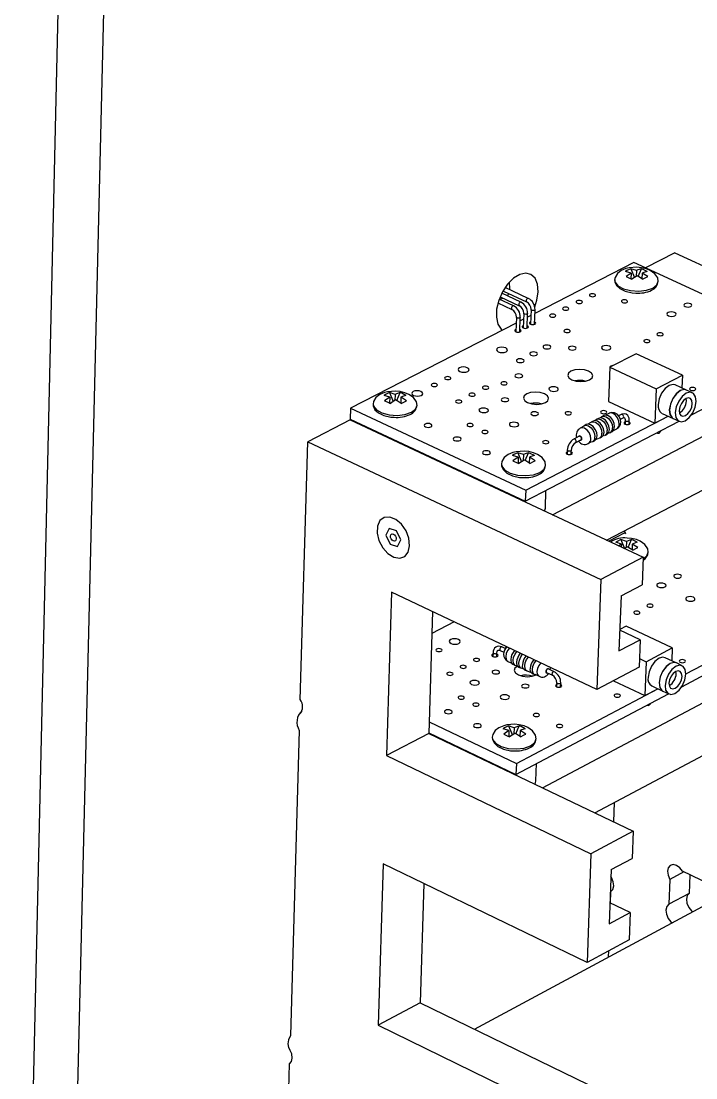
# Model space of a CAD drawing. Extents: x 0 to 151, y 0 to 220.
# Drawn here: x 122.56 to 136.96, y 152.34 to 174.89 of the extents above; entities that cross this region are included whole.
import ezdxf

# ---------------------------------------------------------------- set-up
doc = ezdxf.new("R2010")
doc.units = 0
doc.layers.get('0').update_dxf_attribs({"linetype": 'CONTINUOUS'})

msp = doc.modelspace()

# ---------------------------------------------------------------- linework, layer by layer
at = {"color": 7, "linetype": 'CONTINUOUS'}
for p, q in [((123.917, 199.659), (121.716, 104.731)), ((124.892, 198.783), (122.628, 105.287)), ((136.514, 169.941), (135.887, 169.619)), ((136.514, 169.941), (142.759, 167.077)), ((135.638, 169.733), (133.525, 168.649)), ((135.692, 169.565), (135.57, 169.603)), ((135.57, 169.603), (135.65, 169.414)), ((139.373, 168.017), (135.638, 169.733)), ((135.692, 169.565), (135.687, 169.439)), ((135.728, 169.438), (135.799, 169.603)), ((135.581, 169.508), (135.459, 169.546)), ((135.581, 169.508), (135.472, 169.435)), ((135.581, 169.508), (135.576, 169.387)), ((135.705, 169.451), (135.596, 169.377)), ((135.816, 169.508), (135.811, 169.386)), ((132.854, 169.124), (133.349, 168.895)), ((133.384, 168.971), (132.889, 169.2)), ((133.071, 168.81), (132.762, 168.953)), ((132.782, 169.005), (133.193, 168.815)), ((132.844, 168.976), (132.782, 168.944)), ((133.228, 168.891), (132.818, 169.08)), ((132.942, 169.026), (132.938, 169.024)), ((132.959, 169.076), (132.942, 169.026)), ((133.229, 168.89), (133.228, 168.891)), ((133.385, 168.97), (133.384, 168.971)), ((132.736, 168.873), (133.036, 168.735)), ((133.072, 168.81), (133.071, 168.81)), ((133.444, 168.731), (133.433, 168.418)), ((133.517, 168.415), (133.528, 168.729)), ((133.127, 168.444), (129.591, 166.63)), ((133.131, 168.571), (133.12, 168.257)), ((133.204, 168.255), (133.214, 168.568)), ((133.283, 168.525), (133.212, 168.488)), ((133.288, 168.651), (133.277, 168.338)), ((133.36, 168.335), (133.371, 168.648)), ((133.44, 168.605), (133.368, 168.568)), ((133.432, 168.601), (133.44, 168.615)), ((133.52, 168.465), (133.519, 168.466)), ((133.208, 168.304), (133.206, 168.305)), ((133.364, 168.385), (133.362, 168.385)), ((135.685, 167.789), (135.125, 167.5)), ((136.674, 167.332), (135.685, 167.789)), ((136.871, 166.488), (139.363, 167.784)), ((135.125, 167.5), (135.098, 166.769)), ((135.125, 167.5), (136.114, 167.042)), ((136.114, 167.042), (136.674, 167.332)), ((136.674, 167.332), (136.663, 167.06)), ((133.9, 164.354), (139.339, 167.187)), ((136.76, 167.015), (136.522, 167.126)), ((130.428, 166.862), (130.306, 166.901)), ((130.428, 166.862), (130.317, 166.787)), ((130.541, 166.92), (130.419, 166.959)), ((130.419, 166.959), (130.499, 166.768)), ((130.428, 166.862), (130.424, 166.738)), ((130.541, 166.92), (130.537, 166.793)), ((130.577, 166.79), (130.65, 166.959)), ((130.665, 166.862), (130.661, 166.737)), ((136.114, 167.042), (136.087, 166.31)), ((136.887, 166.957), (136.761, 167.015)), ((129.591, 166.63), (129.584, 166.396)), ((129.591, 166.63), (133.329, 164.878)), ((130.552, 166.804), (130.441, 166.729)), ((135.098, 166.769), (136.087, 166.31)), ((136.76, 166.783), (136.755, 166.836)), ((133.329, 164.878), (136.368, 166.456)), ((134.881, 166.411), (134.836, 166.388)), ((134.947, 166.436), (134.918, 166.421)), ((134.994, 166.469), (134.949, 166.446)), ((135.102, 166.516), (135.031, 166.479)), ((135.369, 166.494), (135.31, 166.463)), ((135.351, 166.39), (135.408, 166.419)), ((136.087, 166.31), (136.368, 166.456)), ((136.238, 166.517), (136.476, 166.406)), ((136.478, 166.406), (136.603, 166.348)), ((129.583, 166.379), (128.677, 165.913)), ((129.583, 166.379), (135.836, 163.446)), ((129.584, 166.396), (133.321, 164.643)), ((130.03, 166.187), (130.029, 166.17)), ((133.321, 164.643), (136.601, 166.348)), ((134.573, 166.242), (134.495, 166.201)), ((134.62, 166.276), (134.575, 166.253)), ((134.722, 166.319), (134.657, 166.285)), ((134.769, 166.353), (134.724, 166.33)), ((134.835, 166.377), (134.806, 166.363)), ((135.057, 163.812), (139.734, 166.256)), ((135.201, 166.151), (135.272, 166.188)), ((135.454, 166.37), (135.451, 166.286)), ((135.454, 166.37), (135.454, 166.369)), ((135.535, 166.283), (135.538, 166.367)), ((135.538, 166.333), (135.537, 166.334)), ((134.471, 166.028), (134.358, 165.969)), ((134.397, 165.895), (134.509, 165.953)), ((134.828, 165.957), (134.893, 165.991)), ((134.902, 165.987), (134.947, 166.01)), ((134.976, 166.035), (135.005, 166.05)), ((135.015, 166.045), (135.06, 166.068)), ((135.089, 166.093), (135.117, 166.108)), ((135.127, 166.103), (135.172, 166.127)), ((136.128, 166.102), (136.145, 166.094)), ((128.517, 160.408), (128.677, 165.913)), ((128.677, 165.913), (134.931, 162.972)), ((130.989, 165.72), (130.996, 165.734)), ((134.218, 165.729), (134.215, 165.645)), ((134.299, 165.642), (134.302, 165.726)), ((134.665, 165.873), (134.744, 165.914)), ((134.754, 165.909), (134.799, 165.933)), ((133.169, 165.579), (133.046, 165.619)), ((133.169, 165.579), (133.058, 165.505)), ((133.282, 165.638), (133.159, 165.678)), ((133.159, 165.678), (133.241, 165.485)), ((133.169, 165.579), (133.165, 165.455)), ((133.294, 165.521), (133.183, 165.446)), ((133.282, 165.638), (133.278, 165.51)), ((133.318, 165.508), (133.392, 165.678)), ((133.407, 165.579), (133.403, 165.455)), ((134.302, 165.692), (134.301, 165.693)), ((132.768, 164.903), (132.767, 164.886)), ((133.329, 164.878), (133.321, 164.643)), ((133.749, 164.496), (133.762, 164.872)), ((130.413, 164.06), (130.347, 163.917)), ((130.57, 164.011), (130.413, 164.06)), ((130.662, 163.818), (130.57, 164.011)), ((135.428, 163.961), (135.102, 163.791)), ((135.465, 163.944), (135.428, 163.961)), ((135.465, 163.944), (135.438, 164.01)), ((130.347, 163.917), (130.438, 163.725)), ((130.438, 163.725), (130.596, 163.675)), ((130.596, 163.675), (130.662, 163.818)), ((135.371, 163.727), (135.25, 163.766)), ((135.371, 163.727), (135.316, 163.69)), ((135.481, 163.785), (135.36, 163.824)), ((135.36, 163.824), (135.441, 163.633)), ((135.371, 163.727), (135.368, 163.666)), ((135.481, 163.785), (135.476, 163.657)), ((135.516, 163.657), (135.588, 163.824)), ((135.604, 163.727), (135.6, 163.605)), ((135.494, 163.669), (135.432, 163.627)), ((135.836, 163.446), (134.931, 162.972)), ((135.836, 163.446), (135.815, 162.859)), ((134.931, 162.972), (134.847, 160.626)), ((135.363, 162.621), (135.815, 162.859)), ((130.468, 162.701), (130.359, 159.214)), ((134.847, 160.626), (130.468, 162.701)), ((135.363, 162.621), (135.32, 161.45)), ((131.343, 162.286), (131.26, 159.688)), ((136.748, 160.958), (139.138, 162.223)), ((131.805, 162.067), (131.328, 161.818)), ((135.472, 161.974), (135.336, 161.903)), ((135.771, 161.688), (135.336, 161.893)), ((136.455, 161.511), (135.472, 161.974)), ((136.66, 160.685), (139.129, 161.993)), ((135.32, 161.45), (135.771, 161.688)), ((135.771, 161.688), (135.75, 161.103)), ((132.784, 161.458), (132.866, 161.419)), ((132.902, 161.494), (132.82, 161.533)), ((135.898, 161.217), (136.455, 161.511)), ((136.455, 161.511), (136.445, 161.239)), ((132.632, 161.411), (132.629, 161.328)), ((132.712, 161.325), (132.715, 161.408)), ((132.716, 161.376), (132.714, 161.376)), ((132.715, 161.408), (132.715, 161.408)), ((132.946, 161.225), (133.032, 161.184)), ((133.685, 158.528), (139.108, 161.405)), ((135.757, 161.284), (135.898, 161.217)), ((135.898, 161.217), (135.871, 160.494)), ((136.543, 161.192), (136.306, 161.304)), ((133.057, 161.163), (133.106, 161.139)), ((133.116, 161.144), (133.155, 161.125)), ((133.181, 161.104), (133.23, 161.08)), ((133.24, 161.085), (133.279, 161.066)), ((133.304, 161.045), (133.354, 161.022)), ((133.364, 161.026), (133.443, 160.989)), ((133.934, 161.005), (133.81, 161.063)), ((133.851, 161.044), (133.86, 161.086)), ((133.934, 161.005), (133.932, 161.005)), ((135.75, 161.103), (134.847, 160.626)), ((136.54, 160.964), (136.536, 161.013)), ((136.669, 161.133), (136.544, 161.192)), ((133.468, 160.967), (133.518, 160.944)), ((133.527, 160.949), (133.614, 160.907)), ((133.774, 160.988), (133.898, 160.929)), ((133.993, 160.765), (133.99, 160.682)), ((134.077, 160.764), (134.077, 160.762)), ((135.2, 160.812), (135.871, 160.494)), ((133.13, 159.044), (136.148, 160.641)), ((134.074, 160.679), (134.077, 160.762)), ((134.078, 160.73), (134.076, 160.731)), ((135.871, 160.494), (136.148, 160.641)), ((136.02, 160.701), (136.257, 160.589)), ((136.258, 160.589), (136.382, 160.53)), ((133.122, 158.812), (136.374, 160.534)), ((134.807, 157.992), (139.059, 160.256)), ((135.918, 160.292), (135.93, 160.287)), ((131.268, 159.933), (133.13, 159.044)), ((128.498, 159.753), (128.308, 153.241)), ((131.26, 159.688), (130.359, 159.214)), ((131.26, 159.702), (133.122, 158.812)), ((131.26, 159.688), (135.621, 157.603)), ((132.971, 159.748), (132.849, 159.789)), ((132.971, 159.748), (132.861, 159.673)), ((133.084, 159.808), (132.962, 159.848)), ((132.962, 159.848), (133.044, 159.654)), ((132.971, 159.748), (132.967, 159.623)), ((133.096, 159.689), (132.985, 159.614)), ((133.084, 159.808), (133.079, 159.678)), ((133.118, 159.677), (133.193, 159.848)), ((133.208, 159.748), (133.204, 159.622)), ((130.359, 159.214), (134.721, 157.122)), ((132.572, 159.075), (132.572, 159.06)), ((133.13, 159.044), (133.122, 158.812)), ((133.547, 158.678), (133.56, 159.044)), ((135.219, 158.211), (135.204, 157.802)), ((135.621, 157.603), (134.721, 157.122)), ((135.621, 157.603), (135.6, 157.022)), ((134.721, 157.122), (134.638, 154.803)), ((135.15, 156.782), (135.6, 157.022)), ((130.287, 156.905), (130.18, 153.462)), ((134.638, 154.803), (130.287, 156.905)), ((135.15, 156.782), (135.108, 155.623)), ((136.704, 156.734), (136.403, 156.573)), ((141.353, 154.509), (136.674, 156.748)), ((131.157, 156.484), (131.076, 153.942)), ((135.144, 156.627), (135.16, 156.611)), ((136.403, 156.573), (136.383, 156.042)), ((136.835, 156.672), (136.82, 156.276)), ((132.236, 153.377), (137.642, 156.285)), ((135.14, 156.064), (135.149, 156.312)), ((136.82, 156.276), (136.383, 156.042)), ((135.557, 155.864), (135.124, 156.072)), ((135.108, 155.623), (135.557, 155.864)), ((135.557, 155.864), (135.536, 155.286)), ((135.536, 155.286), (134.638, 154.803)), ((135.099, 154.917), (135.104, 155.054)), ((131.076, 153.942), (130.18, 153.462)), ((131.076, 153.942), (135.408, 151.832)), ((130.18, 153.462), (134.514, 151.346)), ((127.836, 137.024), (128.29, 152.635))]:
    msp.add_line(p, q, dxfattribs=at)
for points in [[(135.703, 169.634), (135.537, 169.622), (135.468, 169.605), (135.368, 169.563), (135.286, 169.501), (135.236, 169.419), (135.227, 169.366)], [(135.57, 169.603), (135.489, 169.564), (135.459, 169.546)], [(135.799, 169.603), (135.724, 169.579), (135.692, 169.565)], [(136.158, 169.333), (136.146, 169.408), (136.087, 169.496), (135.988, 169.565), (135.905, 169.6), (135.804, 169.624), (135.703, 169.634)], [(135.923, 169.546), (135.835, 169.59), (135.799, 169.603)], [(133.595, 169.111), (133.581, 169.272), (133.529, 169.399), (133.442, 169.48), (133.33, 169.508), (133.201, 169.48), (133.068, 169.399), (132.941, 169.272), (132.833, 169.11), (132.753, 168.928), (132.708, 168.741), (132.703, 168.568), (132.736, 168.422), (132.807, 168.317), (132.835, 168.294)], [(135.227, 169.367), (135.235, 169.319), (135.298, 169.24), (135.415, 169.176), (135.569, 169.136), (135.74, 169.124), (135.904, 169.143), (136.04, 169.19)], [(135.232, 169.365), (135.23, 169.327), (135.266, 169.246), (135.339, 169.178), (135.454, 169.122), (135.6, 169.089), (135.676, 169.085)], [(135.472, 169.435), (135.56, 169.395), (135.596, 169.377)], [(135.825, 169.377), (135.741, 169.432), (135.705, 169.451)], [(135.923, 169.546), (135.848, 169.522), (135.816, 169.508)], [(135.936, 169.435), (135.852, 169.489), (135.816, 169.508)], [(135.825, 169.377), (135.906, 169.42), (135.936, 169.435)], [(136.04, 169.19), (136.129, 169.259), (136.158, 169.337)], [(132.976, 169.309), (132.981, 169.182), (132.978, 169.159)], [(133.526, 168.792), (133.569, 168.929), (133.595, 169.111)], [(134.516, 168.916), (134.493, 168.923), (134.468, 168.925), (134.443, 168.923), (134.422, 168.916), (134.409, 168.905), (134.405, 168.893), (134.411, 168.881), (134.427, 168.87), (134.449, 168.863), (134.475, 168.861), (134.5, 168.863), (134.521, 168.87), (134.534, 168.881), (134.538, 168.893), (134.531, 168.905), (134.516, 168.916)], [(134.798, 169.061), (134.776, 169.068), (134.75, 169.07), (134.725, 169.068), (134.705, 169.061), (134.691, 169.05), (134.688, 169.038), (134.694, 169.026), (134.71, 169.015), (134.732, 169.008), (134.758, 169.006), (134.783, 169.008), (134.803, 169.015), (134.817, 169.026), (134.82, 169.038), (134.814, 169.05), (134.798, 169.061)], [(135.482, 168.929), (135.46, 168.936), (135.434, 168.938), (135.409, 168.936), (135.389, 168.929), (135.375, 168.918), (135.372, 168.906), (135.378, 168.894), (135.394, 168.883), (135.416, 168.876), (135.442, 168.874), (135.467, 168.876), (135.488, 168.883), (135.501, 168.894), (135.504, 168.906), (135.498, 168.918), (135.482, 168.929)], [(134.227, 168.773), (134.204, 168.78), (134.179, 168.783), (134.154, 168.78), (134.133, 168.773), (134.12, 168.763), (134.116, 168.75), (134.122, 168.738), (134.138, 168.727), (134.16, 168.72), (134.186, 168.718), (134.211, 168.72), (134.232, 168.727), (134.245, 168.738), (134.249, 168.75), (134.242, 168.763), (134.227, 168.773)], [(136.507, 168.669), (136.473, 168.679), (136.434, 168.683), (136.397, 168.679), (136.366, 168.669), (136.346, 168.653), (136.34, 168.634), (136.35, 168.616), (136.374, 168.6), (136.407, 168.589), (136.446, 168.586), (136.484, 168.589), (136.515, 168.6), (136.534, 168.616), (136.54, 168.634), (136.53, 168.653), (136.507, 168.669)], [(136.844, 168.855), (136.816, 168.863), (136.784, 168.866), (136.752, 168.863), (136.726, 168.855), (136.71, 168.841), (136.705, 168.826), (136.713, 168.81), (136.733, 168.797), (136.761, 168.788), (136.793, 168.785), (136.825, 168.788), (136.851, 168.797), (136.867, 168.81), (136.872, 168.826), (136.864, 168.841), (136.844, 168.855)], [(133.435, 168.469), (133.427, 168.465), (133.413, 168.454), (133.409, 168.442), (133.416, 168.43), (133.431, 168.419), (133.454, 168.412), (133.479, 168.41), (133.505, 168.412), (133.525, 168.419), (133.539, 168.43), (133.542, 168.442), (133.536, 168.454), (133.52, 168.465)], [(133.949, 168.625), (133.927, 168.632), (133.901, 168.634), (133.876, 168.632), (133.855, 168.625), (133.842, 168.614), (133.838, 168.602), (133.845, 168.59), (133.86, 168.579), (133.883, 168.572), (133.908, 168.57), (133.934, 168.572), (133.954, 168.579), (133.968, 168.59), (133.971, 168.602), (133.965, 168.614), (133.949, 168.625)], [(133.122, 168.308), (133.114, 168.304), (133.1, 168.294), (133.097, 168.281), (133.103, 168.269), (133.118, 168.258), (133.141, 168.251), (133.166, 168.249), (133.192, 168.251), (133.212, 168.258), (133.226, 168.269), (133.229, 168.281), (133.223, 168.294), (133.208, 168.304)], [(133.279, 168.388), (133.27, 168.385), (133.257, 168.374), (133.253, 168.362), (133.259, 168.349), (133.275, 168.339), (133.297, 168.332), (133.323, 168.329), (133.348, 168.332), (133.369, 168.339), (133.382, 168.349), (133.386, 168.362), (133.38, 168.374), (133.364, 168.385)], [(134.257, 168.298), (134.235, 168.306), (134.209, 168.308), (134.184, 168.306), (134.163, 168.298), (134.15, 168.288), (134.146, 168.276), (134.152, 168.263), (134.168, 168.253), (134.19, 168.246), (134.216, 168.243), (134.241, 168.246), (134.262, 168.253), (134.275, 168.263), (134.279, 168.276), (134.273, 168.288), (134.257, 168.298)], [(136.242, 168.228), (136.219, 168.235), (136.194, 168.237), (136.168, 168.235), (136.148, 168.228), (136.134, 168.217), (136.131, 168.205), (136.137, 168.193), (136.153, 168.182), (136.175, 168.175), (136.201, 168.173), (136.226, 168.175), (136.247, 168.182), (136.26, 168.193), (136.264, 168.205), (136.257, 168.217), (136.242, 168.228)], [(135.959, 168.082), (135.937, 168.089), (135.911, 168.091), (135.886, 168.089), (135.865, 168.082), (135.852, 168.071), (135.848, 168.059), (135.854, 168.047), (135.87, 168.036), (135.892, 168.029), (135.918, 168.027), (135.943, 168.029), (135.964, 168.036), (135.977, 168.047), (135.981, 168.059), (135.975, 168.071), (135.959, 168.082)], [(132.902, 167.912), (132.862, 167.925), (132.817, 167.929), (132.773, 167.925), (132.736, 167.912), (132.713, 167.894), (132.706, 167.872), (132.717, 167.85), (132.745, 167.831), (132.784, 167.819), (132.829, 167.815), (132.873, 167.819), (132.91, 167.831), (132.934, 167.85), (132.94, 167.872), (132.929, 167.894), (132.902, 167.912)], [(133.554, 167.815), (133.526, 167.824), (133.494, 167.827), (133.462, 167.824), (133.436, 167.815), (133.419, 167.802), (133.415, 167.787), (133.423, 167.771), (133.442, 167.758), (133.47, 167.749), (133.502, 167.746), (133.534, 167.749), (133.56, 167.758), (133.577, 167.771), (133.582, 167.787), (133.574, 167.802), (133.554, 167.815)], [(133.838, 167.962), (133.81, 167.97), (133.778, 167.974), (133.746, 167.97), (133.72, 167.962), (133.704, 167.948), (133.699, 167.933), (133.707, 167.917), (133.726, 167.904), (133.754, 167.895), (133.787, 167.892), (133.818, 167.895), (133.844, 167.904), (133.861, 167.917), (133.866, 167.933), (133.858, 167.948), (133.838, 167.962)], [(134.379, 167.936), (134.351, 167.945), (134.319, 167.948), (134.287, 167.945), (134.261, 167.936), (134.244, 167.923), (134.24, 167.908), (134.248, 167.892), (134.267, 167.879), (134.295, 167.87), (134.328, 167.867), (134.359, 167.87), (134.385, 167.879), (134.402, 167.892), (134.407, 167.908), (134.399, 167.923), (134.379, 167.936)], [(135.115, 167.951), (135.081, 167.961), (135.043, 167.965), (135.005, 167.961), (134.973, 167.951), (134.953, 167.935), (134.948, 167.916), (134.958, 167.897), (134.981, 167.882), (135.015, 167.871), (135.053, 167.867), (135.091, 167.871), (135.123, 167.882), (135.142, 167.897), (135.148, 167.916), (135.138, 167.935), (135.115, 167.951)], [(133.27, 167.669), (133.242, 167.678), (133.209, 167.681), (133.178, 167.678), (133.151, 167.669), (133.135, 167.656), (133.13, 167.64), (133.138, 167.624), (133.157, 167.611), (133.185, 167.602), (133.218, 167.599), (133.249, 167.602), (133.276, 167.611), (133.292, 167.624), (133.297, 167.64), (133.289, 167.656), (133.27, 167.669)], [(135.195, 167.536), (135.191, 167.537), (135.165, 167.534), (135.145, 167.527), (135.131, 167.516), (135.128, 167.504), (135.128, 167.502)], [(132.083, 167.491), (132.043, 167.504), (131.998, 167.508), (131.954, 167.504), (131.917, 167.491), (131.893, 167.473), (131.887, 167.451), (131.898, 167.429), (131.925, 167.41), (131.964, 167.398), (132.01, 167.394), (132.054, 167.398), (132.091, 167.41), (132.114, 167.429), (132.121, 167.451), (132.11, 167.473), (132.083, 167.491)], [(133.237, 167.348), (133.209, 167.357), (133.177, 167.36), (133.145, 167.357), (133.119, 167.348), (133.102, 167.335), (133.097, 167.319), (133.105, 167.303), (133.125, 167.29), (133.153, 167.281), (133.185, 167.278), (133.217, 167.281), (133.243, 167.29), (133.26, 167.303), (133.265, 167.319), (133.257, 167.335), (133.237, 167.348)], [(134.672, 167.417), (134.582, 167.446), (134.479, 167.456), (134.377, 167.446), (134.294, 167.417), (134.24, 167.375), (134.225, 167.325), (134.251, 167.275), (134.314, 167.232), (134.404, 167.204), (134.507, 167.194), (134.608, 167.204), (134.692, 167.232), (134.746, 167.275), (134.76, 167.325), (134.735, 167.375), (134.672, 167.417)], [(131.424, 167.146), (131.402, 167.153), (131.376, 167.155), (131.351, 167.153), (131.33, 167.146), (131.317, 167.135), (131.313, 167.123), (131.319, 167.11), (131.335, 167.099), (131.357, 167.092), (131.383, 167.09), (131.408, 167.092), (131.429, 167.099), (131.442, 167.11), (131.446, 167.123), (131.44, 167.135), (131.424, 167.146)], [(131.71, 167.293), (131.688, 167.3), (131.662, 167.302), (131.637, 167.3), (131.616, 167.293), (131.603, 167.282), (131.599, 167.269), (131.605, 167.257), (131.62, 167.246), (131.643, 167.239), (131.669, 167.237), (131.694, 167.239), (131.715, 167.246), (131.728, 167.257), (131.732, 167.269), (131.726, 167.282), (131.71, 167.293)], [(132.517, 167.087), (132.494, 167.094), (132.468, 167.096), (132.443, 167.094), (132.422, 167.087), (132.408, 167.076), (132.405, 167.063), (132.411, 167.051), (132.427, 167.04), (132.449, 167.033), (132.475, 167.031), (132.5, 167.033), (132.521, 167.04), (132.535, 167.051), (132.539, 167.063), (132.532, 167.076), (132.517, 167.087)], [(132.911, 167.18), (132.889, 167.187), (132.863, 167.19), (132.838, 167.187), (132.817, 167.18), (132.803, 167.17), (132.799, 167.157), (132.806, 167.145), (132.821, 167.134), (132.844, 167.127), (132.87, 167.124), (132.895, 167.127), (132.916, 167.134), (132.93, 167.145), (132.933, 167.157), (132.927, 167.17), (132.911, 167.18)], [(133.992, 167.069), (133.959, 167.08), (133.92, 167.083), (133.882, 167.08), (133.85, 167.069), (133.83, 167.053), (133.825, 167.034), (133.834, 167.016), (133.858, 167), (133.891, 166.989), (133.93, 166.985), (133.968, 166.989), (134, 167), (134.02, 167.016), (134.025, 167.034), (134.016, 167.053), (133.992, 167.069)], [(136.522, 167.126), (136.476, 167.136), (136.391, 167.114), (136.305, 167.047), (136.23, 166.946), (136.177, 166.826), (136.156, 166.705)], [(130.55, 166.991), (130.383, 166.978), (130.314, 166.961), (130.213, 166.918), (130.131, 166.854), (130.081, 166.771), (130.071, 166.716)], [(130.419, 166.959), (130.336, 166.919), (130.306, 166.901)], [(130.65, 166.959), (130.573, 166.934), (130.541, 166.92)], [(131.011, 166.688), (130.998, 166.764), (130.937, 166.854), (130.837, 166.923), (130.753, 166.957), (130.651, 166.982), (130.55, 166.991)], [(130.774, 166.901), (130.686, 166.945), (130.65, 166.959)], [(130.774, 166.901), (130.698, 166.876), (130.665, 166.862)], [(130.785, 166.787), (130.701, 166.842), (130.665, 166.862)], [(131.093, 166.983), (131.053, 166.995), (131.008, 166.999), (130.963, 166.995), (130.927, 166.983), (130.903, 166.964), (130.896, 166.942), (130.907, 166.92), (130.934, 166.901), (130.974, 166.889), (131.019, 166.884), (131.064, 166.889), (131.101, 166.901), (131.124, 166.92), (131.131, 166.942), (131.12, 166.964), (131.093, 166.983)], [(132.231, 166.939), (132.208, 166.947), (132.183, 166.949), (132.157, 166.947), (132.136, 166.939), (132.123, 166.929), (132.119, 166.916), (132.125, 166.904), (132.141, 166.893), (132.163, 166.886), (132.189, 166.884), (132.215, 166.886), (132.236, 166.893), (132.249, 166.904), (132.253, 166.916), (132.247, 166.929), (132.231, 166.939)], [(133.73, 166.931), (133.64, 166.96), (133.536, 166.97), (133.435, 166.96), (133.351, 166.931), (133.297, 166.889), (133.282, 166.839), (133.308, 166.788), (133.371, 166.746), (133.461, 166.717), (133.564, 166.707), (133.666, 166.717), (133.75, 166.746), (133.803, 166.788), (133.818, 166.839), (133.793, 166.889), (133.73, 166.931)], [(136.76, 167.015), (136.714, 167.026), (136.629, 167.003), (136.543, 166.937), (136.468, 166.836), (136.416, 166.715), (136.394, 166.594), (136.407, 166.491), (136.452, 166.422), (136.476, 166.406)], [(136.761, 167.015), (136.715, 167.025), (136.631, 167.003), (136.544, 166.936), (136.469, 166.835), (136.417, 166.715), (136.396, 166.594), (136.409, 166.491), (136.454, 166.421), (136.478, 166.406)], [(136.969, 166.768), (136.956, 166.871), (136.911, 166.941), (136.841, 166.967), (136.756, 166.945), (136.67, 166.878), (136.594, 166.777), (136.542, 166.657), (136.521, 166.536), (136.534, 166.432), (136.579, 166.363), (136.649, 166.337), (136.734, 166.359), (136.821, 166.426), (136.896, 166.527), (136.948, 166.647), (136.969, 166.768)], [(136.936, 167.059), (136.914, 167.066), (136.888, 167.068), (136.863, 167.066), (136.842, 167.059), (136.829, 167.048), (136.825, 167.036), (136.832, 167.023), (136.847, 167.013), (136.87, 167.005), (136.896, 167.003), (136.921, 167.005), (136.942, 167.013), (136.955, 167.023), (136.959, 167.036), (136.952, 167.048), (136.936, 167.059)], [(130.071, 166.718), (130.079, 166.671), (130.142, 166.591), (130.258, 166.526), (130.413, 166.485), (130.585, 166.473), (130.751, 166.492), (130.889, 166.54)], [(130.077, 166.716), (130.075, 166.678), (130.112, 166.596), (130.186, 166.527), (130.302, 166.471), (130.449, 166.437), (130.522, 166.434)], [(130.317, 166.787), (130.405, 166.747), (130.441, 166.729)], [(130.672, 166.729), (130.588, 166.784), (130.552, 166.804)], [(130.672, 166.729), (130.755, 166.773), (130.785, 166.787)], [(130.889, 166.54), (130.98, 166.61), (131.011, 166.692)], [(131.945, 166.792), (131.923, 166.799), (131.897, 166.802), (131.871, 166.799), (131.85, 166.792), (131.837, 166.782), (131.833, 166.769), (131.839, 166.756), (131.855, 166.746), (131.877, 166.739), (131.903, 166.736), (131.929, 166.739), (131.95, 166.746), (131.963, 166.756), (131.967, 166.769), (131.961, 166.782), (131.945, 166.792)], [(132.5, 166.617), (132.466, 166.627), (132.427, 166.631), (132.389, 166.627), (132.358, 166.617), (132.337, 166.601), (132.332, 166.582), (132.341, 166.563), (132.365, 166.547), (132.398, 166.536), (132.437, 166.533), (132.475, 166.536), (132.507, 166.547), (132.527, 166.563), (132.533, 166.582), (132.523, 166.601), (132.5, 166.617)], [(132.941, 166.834), (132.914, 166.843), (132.882, 166.846), (132.852, 166.843), (132.826, 166.834), (132.81, 166.821), (132.806, 166.806), (132.813, 166.791), (132.832, 166.778), (132.859, 166.77), (132.891, 166.767), (132.921, 166.77), (132.947, 166.778), (132.963, 166.791), (132.967, 166.806), (132.96, 166.821), (132.941, 166.834)], [(136.885, 166.725), (136.877, 166.789), (136.849, 166.833), (136.805, 166.849), (136.752, 166.835), (136.698, 166.793), (136.651, 166.73), (136.618, 166.655), (136.605, 166.579), (136.613, 166.515), (136.641, 166.471), (136.685, 166.455), (136.738, 166.469), (136.792, 166.511), (136.839, 166.574), (136.872, 166.649), (136.885, 166.725)], [(133.574, 166.539), (133.546, 166.548), (133.515, 166.551), (133.484, 166.548), (133.459, 166.539), (133.443, 166.527), (133.438, 166.511), (133.446, 166.496), (133.465, 166.483), (133.492, 166.475), (133.523, 166.472), (133.554, 166.475), (133.579, 166.483), (133.596, 166.496), (133.6, 166.511), (133.592, 166.527), (133.574, 166.539)], [(134.282, 166.543), (134.259, 166.55), (134.233, 166.552), (134.208, 166.55), (134.187, 166.543), (134.173, 166.532), (134.17, 166.519), (134.176, 166.507), (134.192, 166.496), (134.214, 166.489), (134.24, 166.486), (134.266, 166.489), (134.287, 166.496), (134.3, 166.507), (134.304, 166.519), (134.297, 166.532), (134.282, 166.543)], [(135.06, 166.068), (135.068, 166.073), (135.101, 166.113), (135.114, 166.173), (135.106, 166.242), (135.076, 166.311), (135.031, 166.37), (134.976, 166.408), (134.921, 166.421), (134.881, 166.411)], [(135.038, 166.566), (135.016, 166.573), (134.99, 166.575), (134.964, 166.573), (134.944, 166.566), (134.93, 166.555), (134.926, 166.543), (134.933, 166.53), (134.949, 166.52), (134.971, 166.512), (134.997, 166.51), (135.022, 166.512), (135.043, 166.52), (135.056, 166.53), (135.06, 166.543), (135.054, 166.555), (135.038, 166.566)], [(134.949, 166.446), (134.988, 166.456), (135.044, 166.443), (135.098, 166.405), (135.144, 166.346), (135.173, 166.277), (135.182, 166.208)], [(135.172, 166.127), (135.18, 166.132), (135.213, 166.172), (135.227, 166.231), (135.218, 166.3), (135.189, 166.37), (135.143, 166.428), (135.089, 166.466), (135.033, 166.479), (134.994, 166.469)], [(135.359, 166.33), (135.352, 166.388), (135.325, 166.448), (135.278, 166.498), (135.222, 166.526), (135.165, 166.533), (135.109, 166.519), (135.102, 166.514)], [(135.538, 166.367), (135.534, 166.416), (135.512, 166.468), (135.476, 166.499), (135.428, 166.51), (135.381, 166.499), (135.369, 166.494)], [(135.408, 166.419), (135.426, 166.426), (135.436, 166.425), (135.448, 166.41), (135.453, 166.385), (135.454, 166.37)], [(131.301, 166.29), (131.273, 166.299), (131.241, 166.302), (131.209, 166.299), (131.183, 166.29), (131.166, 166.276), (131.161, 166.261), (131.169, 166.245), (131.188, 166.231), (131.216, 166.223), (131.249, 166.219), (131.281, 166.223), (131.307, 166.231), (131.324, 166.245), (131.329, 166.261), (131.321, 166.276), (131.301, 166.29)], [(132.188, 166.291), (132.166, 166.298), (132.14, 166.301), (132.115, 166.298), (132.094, 166.291), (132.08, 166.28), (132.077, 166.268), (132.083, 166.255), (132.099, 166.244), (132.121, 166.237), (132.147, 166.235), (132.172, 166.237), (132.193, 166.244), (132.207, 166.255), (132.21, 166.268), (132.204, 166.28), (132.188, 166.291)], [(133.148, 166.314), (133.114, 166.325), (133.075, 166.329), (133.037, 166.325), (133.005, 166.314), (132.985, 166.298), (132.98, 166.28), (132.989, 166.261), (133.013, 166.245), (133.046, 166.234), (133.085, 166.23), (133.123, 166.234), (133.155, 166.245), (133.175, 166.261), (133.181, 166.28), (133.171, 166.298), (133.148, 166.314)], [(134.575, 166.253), (134.615, 166.262), (134.67, 166.249), (134.725, 166.211), (134.77, 166.153), (134.8, 166.083), (134.808, 166.014)], [(134.799, 165.933), (134.807, 165.938), (134.84, 165.978), (134.853, 166.037), (134.845, 166.107), (134.815, 166.176), (134.77, 166.234), (134.715, 166.273), (134.66, 166.286), (134.62, 166.276)], [(134.724, 166.33), (134.763, 166.339), (134.819, 166.327), (134.874, 166.288), (134.919, 166.23), (134.948, 166.161), (134.957, 166.091)], [(134.947, 166.01), (134.956, 166.015), (134.989, 166.055), (135.002, 166.114), (134.993, 166.184), (134.964, 166.253), (134.919, 166.311), (134.864, 166.35), (134.808, 166.363), (134.769, 166.353)], [(134.836, 166.388), (134.876, 166.398), (134.931, 166.385), (134.986, 166.346), (135.032, 166.288), (135.061, 166.219), (135.069, 166.149)], [(135.452, 166.337), (135.444, 166.333), (135.43, 166.323), (135.427, 166.31), (135.433, 166.298), (135.449, 166.287), (135.471, 166.28), (135.497, 166.277), (135.523, 166.28), (135.544, 166.287), (135.557, 166.298), (135.561, 166.31), (135.554, 166.323), (135.538, 166.333)], [(131.924, 165.999), (131.895, 166.008), (131.863, 166.011), (131.831, 166.008), (131.805, 165.999), (131.788, 165.985), (131.783, 165.969), (131.791, 165.954), (131.811, 165.94), (131.839, 165.931), (131.871, 165.928), (131.903, 165.931), (131.929, 165.94), (131.946, 165.954), (131.951, 165.969), (131.943, 165.985), (131.924, 165.999)], [(132.505, 166.143), (132.483, 166.15), (132.457, 166.153), (132.431, 166.15), (132.41, 166.143), (132.397, 166.132), (132.393, 166.12), (132.399, 166.107), (132.415, 166.097), (132.437, 166.089), (132.463, 166.087), (132.489, 166.089), (132.51, 166.097), (132.523, 166.107), (132.527, 166.12), (132.521, 166.132), (132.505, 166.143)], [(134.521, 165.976), (134.519, 165.991), (134.513, 166.006), (134.503, 166.019), (134.491, 166.027), (134.479, 166.03), (134.471, 166.028)], [(133.802, 165.926), (133.78, 165.933), (133.754, 165.935), (133.728, 165.933), (133.707, 165.926), (133.694, 165.915), (133.69, 165.902), (133.697, 165.89), (133.712, 165.879), (133.735, 165.872), (133.761, 165.869), (133.786, 165.872), (133.807, 165.879), (133.82, 165.89), (133.824, 165.902), (133.818, 165.915), (133.802, 165.926)], [(132.547, 165.707), (132.519, 165.716), (132.487, 165.719), (132.455, 165.716), (132.428, 165.707), (132.412, 165.693), (132.407, 165.677), (132.415, 165.662), (132.434, 165.648), (132.463, 165.639), (132.495, 165.636), (132.527, 165.639), (132.553, 165.648), (132.57, 165.662), (132.575, 165.677), (132.567, 165.693), (132.547, 165.707)], [(133.293, 165.71), (133.125, 165.698), (133.056, 165.681), (132.954, 165.638), (132.872, 165.574), (132.821, 165.491), (132.811, 165.435)], [(133.159, 165.678), (133.077, 165.638), (133.046, 165.619)], [(133.058, 165.505), (133.147, 165.464), (133.183, 165.446)], [(133.392, 165.678), (133.315, 165.653), (133.282, 165.638)], [(133.755, 165.404), (133.742, 165.481), (133.68, 165.572), (133.58, 165.641), (133.496, 165.676), (133.393, 165.701), (133.293, 165.71)], [(133.416, 165.446), (133.331, 165.501), (133.294, 165.521)], [(133.517, 165.619), (133.428, 165.664), (133.392, 165.678)], [(133.517, 165.619), (133.44, 165.594), (133.407, 165.579)], [(133.529, 165.505), (133.444, 165.56), (133.407, 165.579)], [(133.416, 165.446), (133.499, 165.49), (133.529, 165.505)], [(134.216, 165.696), (134.208, 165.692), (134.194, 165.681), (134.19, 165.669), (134.197, 165.656), (134.213, 165.645), (134.235, 165.638), (134.261, 165.636), (134.286, 165.638), (134.307, 165.645), (134.321, 165.656), (134.325, 165.669), (134.318, 165.681), (134.302, 165.692)], [(132.811, 165.437), (132.819, 165.388), (132.883, 165.307), (133, 165.242), (133.156, 165.2), (133.329, 165.189), (133.495, 165.208), (133.633, 165.256)], [(132.816, 165.435), (132.814, 165.394), (132.852, 165.312), (132.928, 165.242), (133.046, 165.186), (133.194, 165.152), (133.265, 165.15)], [(133.633, 165.256), (133.724, 165.327), (133.755, 165.408)], [(133.73, 164.434), (133.738, 164.449), (133.749, 164.496)], [(130.821, 163.559), (130.852, 163.693), (130.836, 163.852), (130.776, 164.012), (130.678, 164.153), (130.557, 164.255), (130.429, 164.305), (130.311, 164.296), (130.219, 164.229), (130.166, 164.113), (130.158, 163.964), (130.197, 163.802), (130.278, 163.649), (130.389, 163.526), (130.515, 163.448), (130.641, 163.427), (130.747, 163.466), (130.821, 163.559)], [(130.442, 163.897), (130.448, 163.923), (130.462, 163.94), (130.482, 163.946), (130.506, 163.941), (130.53, 163.924), (130.55, 163.899), (130.562, 163.868), (130.566, 163.838), (130.561, 163.813), (130.547, 163.795), (130.526, 163.789), (130.502, 163.795), (130.478, 163.811), (130.459, 163.837), (130.446, 163.867), (130.442, 163.897)], [(135.36, 163.824), (135.28, 163.785), (135.25, 163.766)], [(135.588, 163.824), (135.513, 163.799), (135.481, 163.785)], [(135.945, 163.554), (135.933, 163.63), (135.871, 163.72), (135.774, 163.789), (135.691, 163.823), (135.59, 163.847), (135.492, 163.857)], [(135.711, 163.766), (135.624, 163.81), (135.588, 163.824)], [(135.711, 163.766), (135.636, 163.742), (135.604, 163.727)], [(135.724, 163.653), (135.64, 163.708), (135.604, 163.727)], [(135.614, 163.596), (135.53, 163.65), (135.494, 163.669)], [(135.614, 163.596), (135.694, 163.639), (135.724, 163.653)], [(135.835, 163.414), (135.915, 163.479), (135.945, 163.558)], [(136.626, 163.071), (136.598, 163.08), (136.566, 163.083), (136.535, 163.08), (136.509, 163.071), (136.492, 163.058), (136.488, 163.042), (136.496, 163.027), (136.515, 163.013), (136.543, 163.004), (136.575, 163.001), (136.607, 163.004), (136.633, 163.013), (136.649, 163.027), (136.653, 163.042), (136.645, 163.058), (136.626, 163.071)], [(136.291, 162.883), (136.257, 162.894), (136.219, 162.897), (136.181, 162.894), (136.15, 162.883), (136.131, 162.867), (136.125, 162.848), (136.135, 162.829), (136.158, 162.813), (136.192, 162.803), (136.23, 162.799), (136.267, 162.803), (136.298, 162.813), (136.318, 162.829), (136.324, 162.848), (136.314, 162.867), (136.291, 162.883)], [(136.909, 162.593), (136.876, 162.603), (136.837, 162.607), (136.8, 162.603), (136.769, 162.593), (136.749, 162.577), (136.744, 162.558), (136.753, 162.539), (136.777, 162.523), (136.81, 162.512), (136.849, 162.508), (136.886, 162.512), (136.917, 162.523), (136.937, 162.539), (136.942, 162.558), (136.933, 162.577), (136.909, 162.593)], [(136.027, 162.437), (136.005, 162.444), (135.979, 162.446), (135.954, 162.444), (135.933, 162.437), (135.92, 162.426), (135.917, 162.413), (135.923, 162.401), (135.939, 162.39), (135.961, 162.383), (135.986, 162.381), (136.011, 162.383), (136.032, 162.39), (136.045, 162.401), (136.049, 162.413), (136.042, 162.426), (136.027, 162.437)], [(135.746, 162.289), (135.723, 162.296), (135.698, 162.298), (135.673, 162.296), (135.652, 162.289), (135.639, 162.278), (135.635, 162.266), (135.642, 162.253), (135.657, 162.242), (135.68, 162.235), (135.705, 162.233), (135.73, 162.235), (135.751, 162.242), (135.764, 162.253), (135.768, 162.266), (135.761, 162.278), (135.746, 162.289)], [(131.893, 161.691), (131.854, 161.703), (131.809, 161.708), (131.765, 161.703), (131.728, 161.691), (131.705, 161.672), (131.698, 161.65), (131.709, 161.627), (131.736, 161.609), (131.775, 161.596), (131.82, 161.592), (131.865, 161.596), (131.901, 161.609), (131.925, 161.627), (131.931, 161.65), (131.92, 161.672), (131.893, 161.691)], [(131.523, 161.489), (131.501, 161.496), (131.475, 161.499), (131.45, 161.496), (131.429, 161.489), (131.416, 161.479), (131.412, 161.466), (131.418, 161.453), (131.434, 161.443), (131.456, 161.435), (131.481, 161.433), (131.507, 161.435), (131.527, 161.443), (131.541, 161.453), (131.544, 161.466), (131.538, 161.479), (131.523, 161.489)], [(132.715, 161.408), (132.72, 161.435), (132.73, 161.454), (132.745, 161.464), (132.768, 161.464), (132.784, 161.458)], [(132.915, 161.541), (132.906, 161.532), (132.901, 161.516), (132.907, 161.503)], [(132.324, 161.281), (132.302, 161.288), (132.276, 161.29), (132.251, 161.288), (132.23, 161.281), (132.217, 161.27), (132.213, 161.257), (132.219, 161.245), (132.235, 161.234), (132.257, 161.227), (132.283, 161.224), (132.308, 161.227), (132.329, 161.234), (132.342, 161.245), (132.346, 161.257), (132.34, 161.27), (132.324, 161.281)], [(132.631, 161.379), (132.622, 161.376), (132.609, 161.365), (132.605, 161.352), (132.612, 161.339), (132.627, 161.329), (132.649, 161.321), (132.675, 161.319), (132.7, 161.321), (132.721, 161.329), (132.734, 161.339), (132.738, 161.352), (132.732, 161.365), (132.716, 161.376)], [(133.106, 161.139), (133.094, 161.147), (133.068, 161.186), (133.06, 161.245), (133.072, 161.313), (133.102, 161.382), (133.14, 161.435)], [(133.23, 161.08), (133.218, 161.088), (133.192, 161.127), (133.184, 161.186), (133.196, 161.254), (133.226, 161.323), (133.264, 161.376)], [(133.354, 161.022), (133.341, 161.03), (133.315, 161.069), (133.308, 161.127), (133.32, 161.196), (133.349, 161.264), (133.388, 161.317)], [(133.518, 160.944), (133.505, 160.952), (133.479, 160.991), (133.472, 161.049), (133.484, 161.118), (133.513, 161.187), (133.552, 161.24)], [(136.306, 161.304), (136.258, 161.315), (136.174, 161.292), (136.088, 161.225), (136.013, 161.124), (135.962, 161.005), (135.94, 160.885)], [(136.716, 161.252), (136.694, 161.26), (136.668, 161.262), (136.643, 161.26), (136.623, 161.252), (136.609, 161.242), (136.606, 161.229), (136.612, 161.216), (136.628, 161.206), (136.65, 161.199), (136.676, 161.196), (136.701, 161.199), (136.722, 161.206), (136.735, 161.216), (136.738, 161.229), (136.732, 161.242), (136.716, 161.252)], [(131.756, 160.983), (131.733, 160.99), (131.708, 160.992), (131.682, 160.99), (131.662, 160.983), (131.648, 160.972), (131.644, 160.959), (131.651, 160.946), (131.666, 160.936), (131.688, 160.928), (131.714, 160.926), (131.739, 160.928), (131.76, 160.936), (131.774, 160.946), (131.778, 160.959), (131.771, 160.972), (131.756, 160.983)], [(132.04, 161.132), (132.018, 161.139), (131.992, 161.141), (131.967, 161.139), (131.946, 161.132), (131.933, 161.121), (131.929, 161.108), (131.935, 161.096), (131.951, 161.085), (131.973, 161.078), (131.999, 161.075), (132.024, 161.078), (132.045, 161.085), (132.058, 161.096), (132.062, 161.108), (132.056, 161.121), (132.04, 161.132)], [(132.745, 161.025), (132.718, 161.034), (132.687, 161.037), (132.657, 161.034), (132.632, 161.025), (132.616, 161.012), (132.611, 160.997), (132.619, 160.981), (132.637, 160.968), (132.664, 160.96), (132.695, 160.957), (132.726, 160.96), (132.751, 160.968), (132.767, 160.981), (132.772, 160.997), (132.764, 161.012), (132.745, 161.025)], [(133.156, 161.125), (133.153, 161.124), (133.1, 161.08), (133.085, 161.03), (133.11, 160.979), (133.172, 160.936), (133.262, 160.907), (133.365, 160.897), (133.466, 160.907), (133.549, 160.936), (133.552, 160.937)], [(133.81, 161.063), (133.804, 161.065), (133.793, 161.062), (133.783, 161.054), (133.773, 161.041), (133.767, 161.026), (133.764, 161.011), (133.766, 160.998), (133.772, 160.99), (133.774, 160.988)], [(136.543, 161.192), (136.495, 161.203), (136.411, 161.18), (136.325, 161.113), (136.25, 161.012), (136.198, 160.893), (136.177, 160.773), (136.19, 160.671), (136.235, 160.603), (136.257, 160.589)], [(136.544, 161.192), (136.496, 161.202), (136.412, 161.179), (136.326, 161.112), (136.251, 161.011), (136.199, 160.892), (136.178, 160.772), (136.191, 160.671), (136.236, 160.603), (136.258, 160.589)], [(136.748, 160.949), (136.735, 161.051), (136.691, 161.119), (136.621, 161.144), (136.537, 161.121), (136.451, 161.053), (136.376, 160.953), (136.324, 160.833), (136.303, 160.714), (136.316, 160.612), (136.361, 160.544), (136.43, 160.519), (136.515, 160.542), (136.601, 160.609), (136.675, 160.71), (136.727, 160.83), (136.748, 160.949)], [(136.665, 160.905), (136.657, 160.968), (136.629, 161.011), (136.585, 161.026), (136.532, 161.012), (136.479, 160.97), (136.432, 160.907), (136.4, 160.832), (136.387, 160.758), (136.395, 160.694), (136.422, 160.652), (136.466, 160.636), (136.519, 160.651), (136.573, 160.693), (136.619, 160.756), (136.652, 160.83), (136.665, 160.905)], [(132.307, 160.805), (132.273, 160.816), (132.235, 160.819), (132.197, 160.816), (132.166, 160.805), (132.146, 160.789), (132.14, 160.77), (132.149, 160.751), (132.173, 160.734), (132.206, 160.724), (132.245, 160.72), (132.283, 160.724), (132.314, 160.734), (132.334, 160.751), (132.34, 160.77), (132.33, 160.789), (132.307, 160.805)], [(133.374, 160.727), (133.347, 160.735), (133.316, 160.738), (133.286, 160.735), (133.26, 160.727), (133.244, 160.714), (133.24, 160.698), (133.247, 160.683), (133.266, 160.67), (133.293, 160.661), (133.324, 160.658), (133.355, 160.661), (133.38, 160.67), (133.396, 160.683), (133.401, 160.698), (133.393, 160.714), (133.374, 160.727)], [(133.992, 160.733), (133.983, 160.73), (133.97, 160.719), (133.966, 160.706), (133.973, 160.693), (133.988, 160.683), (134.011, 160.675), (134.037, 160.673), (134.062, 160.675), (134.083, 160.683), (134.096, 160.693), (134.1, 160.706), (134.093, 160.719), (134.078, 160.73)], [(131.997, 160.475), (131.975, 160.482), (131.949, 160.485), (131.924, 160.482), (131.903, 160.475), (131.89, 160.464), (131.886, 160.451), (131.893, 160.439), (131.908, 160.428), (131.93, 160.421), (131.956, 160.418), (131.981, 160.421), (132.002, 160.428), (132.015, 160.439), (132.019, 160.451), (132.013, 160.464), (131.997, 160.475)], [(132.312, 160.325), (132.29, 160.332), (132.264, 160.335), (132.239, 160.332), (132.218, 160.325), (132.204, 160.314), (132.201, 160.302), (132.207, 160.289), (132.222, 160.278), (132.245, 160.271), (132.27, 160.268), (132.296, 160.271), (132.317, 160.278), (132.33, 160.289), (132.334, 160.302), (132.327, 160.314), (132.312, 160.325)], [(132.951, 160.499), (132.917, 160.509), (132.879, 160.513), (132.841, 160.509), (132.809, 160.499), (132.789, 160.482), (132.784, 160.463), (132.793, 160.444), (132.817, 160.428), (132.85, 160.417), (132.889, 160.413), (132.927, 160.417), (132.958, 160.428), (132.978, 160.444), (132.984, 160.463), (132.974, 160.482), (132.951, 160.499)], [(135.327, 160.518), (135.304, 160.525), (135.278, 160.528), (135.253, 160.525), (135.233, 160.518), (135.219, 160.507), (135.216, 160.494), (135.222, 160.482), (135.238, 160.471), (135.26, 160.464), (135.286, 160.461), (135.311, 160.464), (135.332, 160.471), (135.345, 160.482), (135.349, 160.494), (135.342, 160.507), (135.327, 160.518)], [(131.734, 160.179), (131.706, 160.188), (131.674, 160.191), (131.642, 160.188), (131.616, 160.179), (131.599, 160.165), (131.594, 160.149), (131.602, 160.133), (131.622, 160.12), (131.65, 160.111), (131.682, 160.107), (131.714, 160.111), (131.74, 160.12), (131.757, 160.133), (131.761, 160.149), (131.753, 160.165), (131.734, 160.179)], [(133.601, 160.105), (133.578, 160.112), (133.553, 160.115), (133.527, 160.112), (133.507, 160.105), (133.493, 160.094), (133.489, 160.081), (133.496, 160.068), (133.511, 160.058), (133.534, 160.05), (133.56, 160.048), (133.585, 160.05), (133.606, 160.058), (133.619, 160.068), (133.623, 160.081), (133.616, 160.094), (133.601, 160.105)], [(132.354, 159.883), (132.326, 159.892), (132.293, 159.895), (132.262, 159.892), (132.236, 159.883), (132.219, 159.87), (132.214, 159.854), (132.222, 159.838), (132.241, 159.824), (132.269, 159.815), (132.302, 159.812), (132.333, 159.815), (132.36, 159.824), (132.376, 159.838), (132.381, 159.854), (132.373, 159.87), (132.354, 159.883)], [(133.094, 159.883), (132.927, 159.87), (132.859, 159.853), (132.759, 159.81), (132.677, 159.747), (132.626, 159.664), (132.615, 159.606)], [(133.553, 159.574), (133.54, 159.653), (133.477, 159.745), (133.378, 159.814), (133.293, 159.849), (133.191, 159.873), (133.094, 159.883)], [(134.098, 159.868), (134.075, 159.876), (134.05, 159.878), (134.025, 159.876), (134.004, 159.868), (133.99, 159.857), (133.987, 159.845), (133.993, 159.832), (134.009, 159.821), (134.031, 159.814), (134.057, 159.811), (134.082, 159.814), (134.103, 159.821), (134.116, 159.832), (134.12, 159.845), (134.113, 159.857), (134.098, 159.868)], [(132.962, 159.848), (132.88, 159.808), (132.849, 159.789)], [(132.861, 159.673), (132.95, 159.632), (132.985, 159.614)], [(133.193, 159.848), (133.116, 159.823), (133.084, 159.808)], [(133.217, 159.614), (133.132, 159.669), (133.096, 159.689)], [(133.317, 159.789), (133.229, 159.834), (133.193, 159.848)], [(133.317, 159.789), (133.241, 159.763), (133.208, 159.748)], [(133.329, 159.673), (133.244, 159.729), (133.208, 159.748)], [(133.217, 159.614), (133.299, 159.658), (133.329, 159.673)], [(132.615, 159.608), (132.624, 159.559), (132.687, 159.477), (132.803, 159.411), (132.958, 159.369), (133.13, 159.357), (133.296, 159.376), (133.433, 159.425)], [(132.62, 159.58), (132.62, 159.561), (132.66, 159.478), (132.737, 159.409), (132.857, 159.353), (133.005, 159.32), (133.066, 159.319)], [(133.433, 159.425), (133.523, 159.496), (133.553, 159.579)], [(133.523, 158.606), (133.537, 158.631), (133.547, 158.678)], [(136.674, 156.748), (136.616, 156.823), (136.547, 156.873), (136.476, 156.89), (136.414, 156.873), (136.372, 156.823), (136.355, 156.749), (136.366, 156.661), (136.403, 156.573)], [(135.149, 156.312), (135.192, 156.361), (135.209, 156.436), (135.198, 156.523), (135.16, 156.611), (135.145, 156.635)], [(136.82, 156.276), (136.778, 156.227), (136.761, 156.153), (136.771, 156.065), (136.809, 155.977), (136.866, 155.903), (136.891, 155.881)], [(136.383, 156.042), (136.341, 155.992), (136.323, 155.918), (136.334, 155.83), (136.372, 155.742), (136.429, 155.668), (136.454, 155.646)], [(128.308, 153.241), (128.27, 153.152), (128.254, 153.064), (128.265, 152.989), (128.299, 152.939), (128.301, 152.938)], [(128.29, 152.635), (128.332, 152.685), (128.348, 152.76), (128.337, 152.848), (128.299, 152.937), (128.282, 152.963)]]:
    msp.add_lwpolyline(points, dxfattribs=at)
at = {"color": 8, "linetype": 'CONTINUOUS'}
for points in [[(133.212, 168.889), (133.201, 168.881), (133.191, 168.868), (133.185, 168.853), (133.182, 168.838), (133.184, 168.826), (133.19, 168.817), (133.193, 168.815)], [(133.228, 168.891), (133.222, 168.892), (133.212, 168.889)], [(133.368, 168.969), (133.357, 168.961), (133.348, 168.949), (133.342, 168.934), (133.339, 168.919), (133.341, 168.906), (133.346, 168.897), (133.349, 168.895)], [(133.384, 168.971), (133.379, 168.972), (133.368, 168.969)], [(133.055, 168.809), (133.044, 168.801), (133.035, 168.788), (133.028, 168.773), (133.026, 168.758), (133.027, 168.745), (133.033, 168.737), (133.036, 168.735)], [(133.071, 168.81), (133.066, 168.812), (133.055, 168.809)], [(133.517, 168.716), (133.504, 168.711), (133.488, 168.71), (133.472, 168.711), (133.458, 168.716), (133.448, 168.722), (133.444, 168.73), (133.444, 168.731)], [(133.528, 168.729), (133.525, 168.722), (133.517, 168.716)], [(133.204, 168.555), (133.191, 168.551), (133.175, 168.549), (133.159, 168.551), (133.145, 168.555), (133.135, 168.562), (133.131, 168.569), (133.131, 168.571)], [(133.214, 168.568), (133.212, 168.562), (133.204, 168.555)], [(133.36, 168.635), (133.347, 168.631), (133.331, 168.629), (133.315, 168.631), (133.301, 168.635), (133.292, 168.642), (133.288, 168.65), (133.288, 168.651)], [(133.371, 168.648), (133.369, 168.642), (133.36, 168.635)], [(135.325, 166.288), (135.316, 166.354), (135.288, 166.421), (135.245, 166.476), (135.193, 166.513), (135.139, 166.525), (135.102, 166.516)], [(135.42, 166.442), (135.418, 166.457), (135.412, 166.472), (135.402, 166.485), (135.39, 166.493), (135.378, 166.496), (135.369, 166.494)], [(134.718, 165.973), (134.709, 166.04), (134.681, 166.106), (134.638, 166.162), (134.586, 166.198), (134.532, 166.211), (134.494, 166.201)], [(135.454, 166.369), (135.454, 166.369), (135.458, 166.361), (135.468, 166.354), (135.482, 166.35), (135.498, 166.348), (135.514, 166.35), (135.527, 166.354)], [(135.527, 166.354), (135.535, 166.361), (135.538, 166.367)], [(134.409, 165.918), (134.407, 165.933), (134.4, 165.948), (134.391, 165.96), (134.379, 165.969), (134.367, 165.972), (134.358, 165.969)], [(134.527, 165.973), (134.525, 165.991), (134.518, 166.009), (134.506, 166.024), (134.491, 166.034), (134.477, 166.038), (134.464, 166.034), (134.456, 166.024), (134.454, 166.019)], [(134.291, 165.713), (134.278, 165.708), (134.262, 165.707), (134.246, 165.708), (134.231, 165.713), (134.222, 165.719), (134.218, 165.727), (134.218, 165.729)], [(134.302, 165.726), (134.299, 165.719), (134.291, 165.713)], [(132.82, 161.533), (132.814, 161.534), (132.803, 161.531), (132.792, 161.523), (132.783, 161.51), (132.777, 161.496), (132.774, 161.481), (132.776, 161.468), (132.781, 161.459), (132.784, 161.458)], [(132.981, 161.51), (132.941, 161.456), (132.913, 161.391), (132.902, 161.325), (132.909, 161.27), (132.934, 161.232), (132.946, 161.225)], [(132.632, 161.411), (132.632, 161.41), (132.636, 161.402), (132.646, 161.395), (132.66, 161.391), (132.676, 161.389), (132.691, 161.391), (132.704, 161.395), (132.713, 161.402), (132.715, 161.408)], [(133.649, 161.193), (133.61, 161.139), (133.582, 161.074), (133.57, 161.008), (133.577, 160.952), (133.602, 160.915), (133.614, 160.907)], [(133.824, 161.057), (133.824, 161.059), (133.817, 161.069), (133.806, 161.073), (133.794, 161.069), (133.781, 161.059), (133.77, 161.044), (133.762, 161.026), (133.759, 161.008), (133.761, 160.993), (133.767, 160.983), (133.778, 160.979), (133.788, 160.981)], [(133.932, 161.005), (133.928, 161.006), (133.917, 161.003), (133.907, 160.995), (133.897, 160.982), (133.891, 160.967), (133.888, 160.952), (133.89, 160.94), (133.895, 160.931), (133.898, 160.93)], [(134.077, 160.762), (134.074, 160.756), (134.066, 160.749), (134.053, 160.745), (134.037, 160.743), (134.021, 160.745), (134.007, 160.749), (133.997, 160.756), (133.993, 160.764), (133.993, 160.765)]]:
    msp.add_lwpolyline(points, dxfattribs=at)
at = {"color": 7, "linetype": 'CONTINUOUS'}
for centre, radius, start, end in [((135.931, 169.355), 0.227, 292.1177, 354.132), ((135.741, 169.717), 0.635, 264.1605, 295.6807), ((133.109, 168.657), 0.262, 358.1338, 63.0278), ((133.26, 168.734), 0.184, 359.2097, 60.93), ((133.266, 168.737), 0.262, 358.1243, 63.0402), ((132.946, 168.573), 0.185, 359.2291, 60.9053), ((132.952, 168.577), 0.262, 358.1435, 63.0145), ((133.103, 168.654), 0.185, 359.2171, 60.9193), ((134.471, 166.697), 0.525, 75.7586, 100.3074), ((130.777, 166.711), 0.234, 292.2755, 354.0107), ((133.529, 166.212), 0.525, 75.6291, 100.5505), ((136.33, 166.669), 0.178, 168.2976, 238.8259), ((136.451, 166.79), 0.308, 301.3975, 358.6625), ((130.586, 167.073), 0.642, 264.2043, 295.7269), ((134.565, 166.057), 0.158, 116.2757, 201.2209), ((135.071, 166.199), 0.111, 300.2709, 4.3023), ((135.205, 166.33), 0.154, 295.5303, 359.9445), ((134.511, 165.719), 0.294, 121.3974, 178.0868), ((134.497, 165.974), 0.0242, 300.2769, 4.3683), ((134.697, 166.005), 0.111, 300.2809, 4.3423), ((134.846, 166.083), 0.111, 300.2769, 4.3264), ((134.959, 166.141), 0.111, 300.2739, 4.3143), ((136.158, 166.121), 0.0294, 213.3963, 304.4599), ((136.119, 166.188), 0.106, 301.5886, 338.7361), ((134.512, 165.719), 0.21, 123.1488, 178.1489), ((134.585, 166.003), 0.149, 210.8131, 301.8207), ((133.521, 165.426), 0.233, 292.4247, 354.271), ((133.33, 165.788), 0.641, 264.18, 295.877), ((135.435, 163.326), 0.534, 83.8228, 123.332), ((135.741, 163.563), 0.201, 297.6805, 356.9926), ((132.76, 161.419), 0.128, 62.2877, 183.6192), ((133.032, 161.382), 0.177, 122.5687, 241.2062), ((133.324, 161.248), 0.314, 138.0143, 176.3843), ((133.109, 161.248), 0.1, 168.5739, 238.7013), ((133.448, 161.189), 0.314, 138.0195, 176.3765), ((133.572, 161.131), 0.314, 138.0248, 176.3686), ((133.736, 161.053), 0.314, 138.0317, 176.3581), ((133.233, 161.189), 0.1, 168.5594, 238.6954), ((133.356, 161.131), 0.1, 168.5449, 238.6895), ((133.52, 161.053), 0.1, 168.5258, 238.6817), ((133.813, 160.77), 0.264, 358.351, 62.6647), ((133.331, 160.43), 0.502, 73.556, 102.6037), ((133.686, 161.039), 0.148, 241.1409, 331.5608), ((133.807, 160.767), 0.186, 359.4748, 60.7376), ((136.111, 160.85), 0.174, 168.2406, 238.5953), ((136.232, 160.972), 0.309, 301.4644, 358.4806), ((128.331, 160.26), 0.238, 318.5857, 38.5382), ((135.905, 160.378), 0.104, 301.5637, 335.9068), ((128.771, 159.928), 0.325, 132.2782, 212.6266), ((135.943, 160.314), 0.0297, 222.7821, 304.6539), ((133.319, 159.595), 0.233, 292.9275, 354.6659), ((133.13, 159.948), 0.633, 264.206, 296.2505)]:
    msp.add_arc(centre, radius, start, end, dxfattribs=at)
at = {"color": 8, "linetype": 'CONTINUOUS'}
for centre, radius, start, end in [((135.396, 166.44), 0.0242, 300.2529, 4.2722), ((135.218, 166.28), 0.106, 300.2652, 4.2881), ((134.501, 165.97), 0.0264, 251.5465, 7.0942), ((134.612, 165.965), 0.106, 300.3609, 4.346), ((134.385, 165.916), 0.0242, 300.8503, 4.3338)]:
    msp.add_arc(centre, radius, start, end, dxfattribs=at)

doc.saveas('drawing.dxf')
